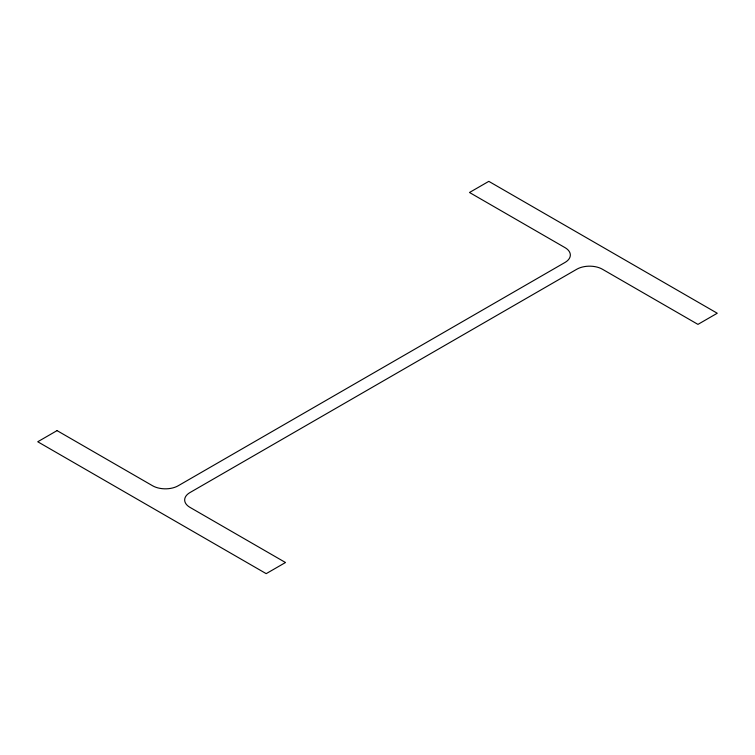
<?xml version="1.0" encoding="UTF-8"?>
<svg xmlns="http://www.w3.org/2000/svg" width="755" height="755" viewBox="0 0 755 755"><rect width="100%" height="100%" fill="white"/><g stroke="black" fill="none" stroke-linecap="round" stroke-linejoin="round"><path stroke-width="1.13" d="M57.05 430.614L37.75 441.76L266.194 573.649L285.494 562.513L189.967 507.36A18.12 10.466 0 0 1 189.967 492.562L576.792 269.233A18.12 10.466 0 0 1 602.415 269.233L697.95 324.386L717.25 313.24L488.806 181.351L469.506 192.487L565.033 247.64A18.12 10.466 0 0 1 565.033 262.438L178.208 485.767A18.12 10.466 0 0 1 152.585 485.767L57.05 430.614"/></g></svg>
